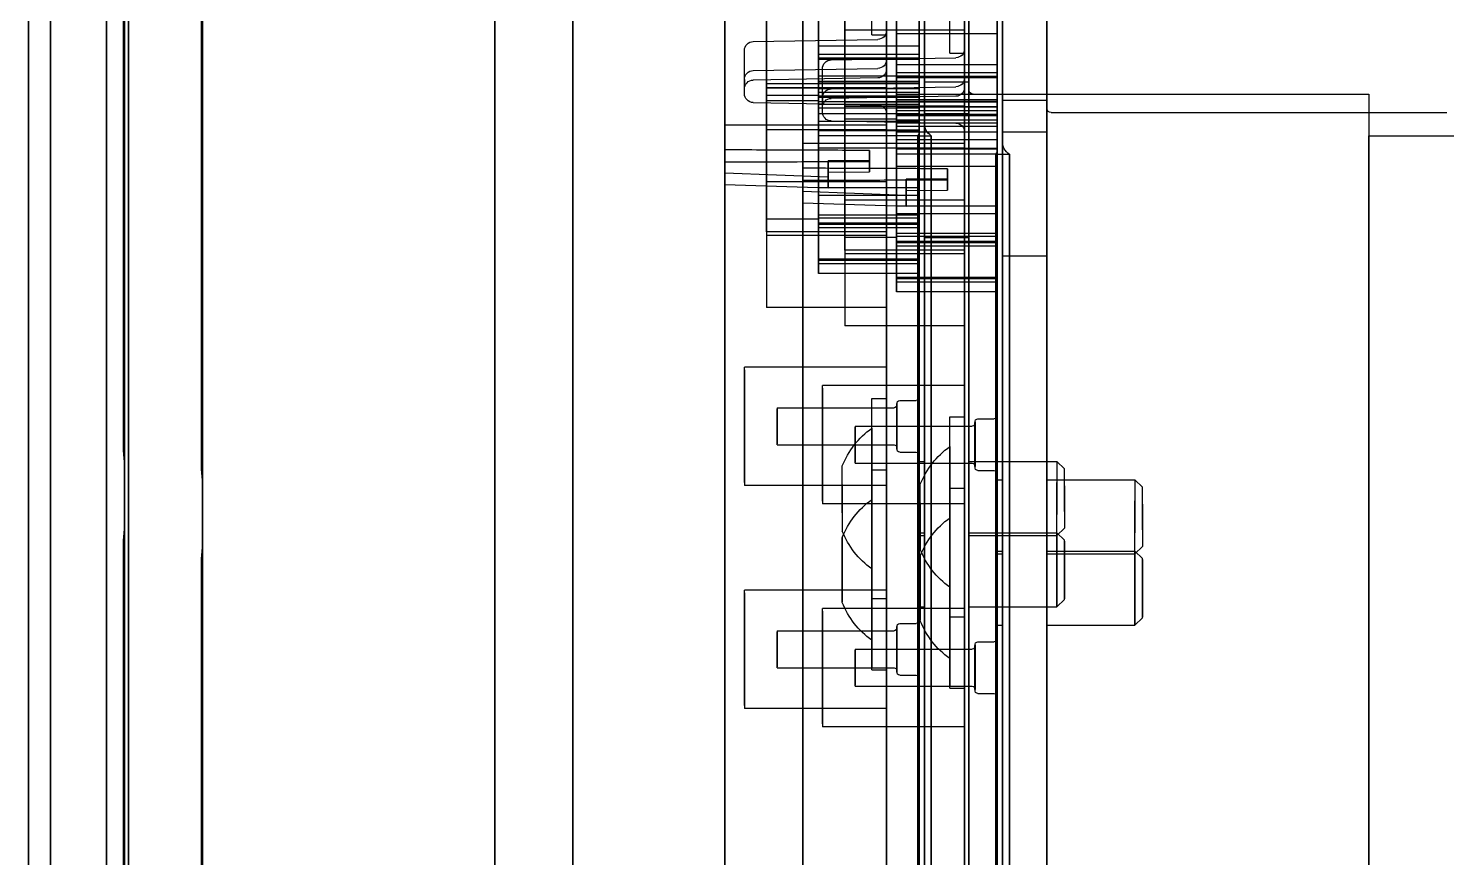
# Model space of a CAD drawing. Header units: millimetres. Extents: x -69706 to 52883, y -6882 to 68885.
# Drawn here: x 7140.2 to 7236, y 24067.8 to 24123.8 of the extents above; entities that cross this region are included whole.
import ezdxf

# ---------------------------------------------------------------- set-up
doc = ezdxf.new("R2010")
doc.units = ezdxf.units.MM
doc.layers.add('ac-SB', color=7, linetype='Continuous', lineweight=13)

# ---------------------------------------------------------------- blocks, each defined once
blk = doc.blocks.new('A$C15852BBE')
at = {"layer": 'ac-SB', "lineweight": -3}
for p, q in [((6002.31, 3039.098), (6002.31, 3329.098)), ((6002.31, 3329.098), (6002.31, 3039.098)), ((6007.577, 3037.859), (6007.577, 3327.859)), ((6007.577, 3327.859), (6007.577, 3037.859)), ((6027.31, 3324.098), (6027.31, 3085.103)), ((6033.81, 3085.103), (6033.81, 3324.098)), ((6032.31, 3323.348), (6032.31, 3044.848)), ((6032.31, 3044.848), (6032.31, 3323.348)), ((6032.577, 3322.859), (6032.577, 3083.864)), ((6037.577, 3322.109), (6037.577, 3043.609)), ((6037.577, 3043.609), (6037.577, 3322.109)), ((6039.077, 3083.864), (6039.077, 3322.859)), ((6032.31, 3320.237), (6032.31, 3066.198)), ((6037.577, 3318.998), (6037.577, 3064.959)), ((6027.31, 3311.032), (6027.31, 3057.163)), ((6027.31, 3057.163), (6027.31, 3311.032)), ((6033.81, 3057.163), (6033.81, 3311.032)), ((6033.81, 3311.032), (6033.81, 3057.163)), ((6032.577, 3309.794), (6032.577, 3055.924)), ((6032.577, 3055.924), (6032.577, 3309.794)), ((6039.077, 3055.924), (6039.077, 3309.794)), ((6039.077, 3309.794), (6039.077, 3055.924)), ((6032.31, 3047.959), (6032.31, 3301.997)), ((5970.31, 3301.598), (5970.31, 3072.349)), ((5973.31, 3301.598), (5973.31, 3072.349)), ((5973.66, 3072.349), (5973.66, 3301.598)), ((5975.86, 3072.349), (5975.86, 3301.598)), ((5986.79, 3301.098), (5986.79, 3067.098)), ((5986.79, 3067.098), (5986.79, 3301.098)), ((5975.577, 3300.359), (5975.577, 3071.11)), ((5978.577, 3300.359), (5978.577, 3071.11)), ((5978.927, 3071.11), (5978.927, 3300.359)), ((5981.127, 3071.11), (5981.127, 3300.359)), ((6037.577, 3046.72), (6037.577, 3300.759)), ((5992.057, 3299.859), (5992.057, 3065.859)), ((5992.057, 3065.859), (5992.057, 3299.859)), ((5970.31, 3066.598), (5970.31, 3295.847)), ((5973.31, 3066.598), (5973.31, 3295.847)), ((5973.66, 3295.847), (5973.66, 3066.598)), ((5975.86, 3295.847), (5975.86, 3066.598)), ((5975.577, 3065.359), (5975.577, 3294.608)), ((5978.577, 3065.359), (5978.577, 3294.608)), ((5978.927, 3294.608), (5978.927, 3065.359)), ((5981.127, 3294.608), (5981.127, 3065.359)), ((6027.31, 3044.098), (6027.31, 3283.093)), ((6033.81, 3283.093), (6033.81, 3044.098)), ((6032.577, 3042.859), (6032.577, 3281.854)), ((6039.077, 3281.854), (6039.077, 3042.859)), ((5970.31, 3092.002), (5970.31, 3281.096)), ((5975.577, 3090.763), (5975.577, 3279.857)), ((5948.577, 3279.559), (5948.577, 3090.892)), ((5972.842, 3094.794), (5972.842, 3277.998)), ((5973.31, 3278.845), (5973.31, 3093.988)), ((5973.66, 3278.098), (5973.66, 3094.699)), ((5973.76, 3094.794), (5973.76, 3277.998)), ((5975.86, 3278.723), (5975.86, 3094.104)), ((5978.577, 3277.606), (5978.577, 3092.749)), ((5981.127, 3277.484), (5981.127, 3092.865)), ((5948.577, 3276.759), (5948.577, 3088.959)), ((5948.577, 3088.959), (5948.577, 3276.759)), ((5970.31, 3276.194), (5970.31, 3087.099)), ((5978.109, 3093.555), (5978.109, 3276.759)), ((5978.927, 3276.859), (5978.927, 3093.46)), ((5979.027, 3093.555), (5979.027, 3276.759)), ((5948.577, 3086.159), (5948.577, 3274.826)), ((5973.31, 3089.351), (5973.31, 3274.207)), ((5975.577, 3274.955), (5975.577, 3085.86)), ((5975.86, 3089.473), (5975.86, 3274.092)), ((5972.842, 3273.402), (5972.842, 3090.198)), ((5973.66, 3090.098), (5973.66, 3273.497)), ((5973.76, 3273.402), (5973.76, 3090.198)), ((5978.577, 3088.112), (5978.577, 3272.968)), ((5978.927, 3088.859), (5978.927, 3272.258)), ((5981.127, 3088.234), (5981.127, 3272.853)), ((5978.109, 3272.163), (5978.109, 3088.959)), ((5979.027, 3272.163), (5979.027, 3088.959)), ((5986.79, 3094.104), (5986.79, 3267.111)), ((5992.057, 3092.865), (5992.057, 3265.872)), ((6027.31, 3117.411), (6027.31, 3250.785)), ((6027.31, 3250.785), (6027.31, 3117.411)), ((6027.385, 3250.603), (6027.385, 3117.593)), ((6027.385, 3117.593), (6027.385, 3250.603)), ((6032.577, 3116.172), (6032.577, 3249.546)), ((6032.577, 3249.546), (6032.577, 3116.172)), ((6032.652, 3249.364), (6032.652, 3116.354)), ((6032.652, 3116.354), (6032.652, 3249.364)), ((5986.79, 3205.893), (5986.79, 3089.473)), ((5992.057, 3204.654), (5992.057, 3088.234)), ((6002.31, 3067.792), (6002.31, 3157.634)), ((6002.31, 3157.634), (6002.31, 3067.792)), ((6027.31, 3157.634), (6027.31, 3067.792)), ((6027.31, 3067.792), (6027.31, 3157.634)), ((6007.577, 3066.553), (6007.577, 3156.395)), ((6007.577, 3156.395), (6007.577, 3066.553)), ((6032.577, 3156.395), (6032.577, 3066.553)), ((6032.577, 3066.553), (6032.577, 3156.395)), ((5975.577, 3155.196), (5975.577, 3137.076)), ((5975.577, 3137.076), (5975.577, 3155.196)), ((5970.31, 3123.87), (5970.31, 3140.379)), ((5970.31, 3140.379), (5970.31, 3123.87)), ((5975.577, 3122.631), (5975.577, 3139.14)), ((5975.577, 3139.14), (5975.577, 3122.631)), ((5970.31, 3138.315), (5970.31, 3122.064)), ((5970.31, 3122.064), (5970.31, 3138.315)), ((5975.577, 3137.076), (5975.577, 3120.825)), ((5975.577, 3120.825), (5975.577, 3137.076)), ((5975.86, 3128.87), (5975.86, 3121.065)), ((5975.86, 3128.87), (5985.46, 3128.87)), ((5975.86, 3120.87), (5975.86, 3128.674)), ((5985.46, 3121.065), (5985.46, 3128.87)), ((5985.46, 3128.674), (5985.46, 3120.87)), ((5981.127, 3127.631), (5981.127, 3119.827)), ((5981.127, 3127.631), (5990.727, 3127.631)), ((5990.727, 3119.827), (5990.727, 3127.631)), ((5973.66, 3126.82), (5973.66, 3123.015)), ((5973.66, 3126.785), (5973.66, 3126.724)), ((5973.66, 3122.92), (5973.66, 3126.724)), ((5974.96, 3126.62), (5973.86, 3126.62)), ((5981.127, 3119.631), (5981.127, 3127.435)), ((5990.727, 3127.435), (5990.727, 3119.631)), ((5975.16, 3126.42), (5975.16, 3123.396)), ((5975.16, 3126.405), (5975.16, 3126.344)), ((5975.16, 3123.32), (5975.16, 3126.344)), ((5975.16, 3126.32), (5975.16, 3123.491)), ((5975.16, 3126.306), (5975.16, 3126.249)), ((5975.16, 3123.42), (5975.16, 3126.249)), ((5975.166, 3123.445), (5975.166, 3126.368)), ((5975.166, 3126.354), (5975.166, 3126.295)), ((5975.166, 3126.295), (5975.166, 3123.371)), ((5983.26, 3126.12), (5975.36, 3126.12)), ((5975.86, 3126.26), (5975.86, 3112.929)), ((5976.86, 3126.26), (5975.86, 3126.26)), ((5975.86, 3112.76), (5975.86, 3126.091)), ((5976.86, 3126.26), (5976.86, 3112.929)), ((5976.86, 3112.76), (5976.86, 3126.091)), ((5983.26, 3126.12), (5983.26, 3123.681)), ((5983.26, 3123.62), (5983.26, 3126.059)), ((5978.927, 3125.581), (5978.927, 3121.776)), ((5978.927, 3125.546), (5978.927, 3125.485)), ((5978.927, 3121.681), (5978.927, 3125.485)), ((5980.227, 3125.381), (5979.127, 3125.381)), ((5980.427, 3125.181), (5980.427, 3122.157)), ((5980.427, 3125.166), (5980.427, 3125.105)), ((5980.427, 3122.081), (5980.427, 3125.105)), ((5980.427, 3125.081), (5980.427, 3122.252)), ((5980.427, 3125.067), (5980.427, 3125.01)), ((5980.427, 3122.181), (5980.427, 3125.01)), ((5980.433, 3122.206), (5980.433, 3125.129)), ((5980.433, 3125.115), (5980.433, 3125.056)), ((5980.433, 3125.056), (5980.433, 3122.132)), ((5988.527, 3124.881), (5980.627, 3124.881)), ((5981.127, 3125.021), (5981.127, 3111.69)), ((5982.127, 3125.021), (5981.127, 3125.021)), ((5981.127, 3111.521), (5981.127, 3124.852)), ((5982.127, 3125.021), (5982.127, 3111.69)), ((5982.127, 3111.521), (5982.127, 3124.852)), ((5988.527, 3124.881), (5988.527, 3122.442)), ((5988.527, 3122.381), (5988.527, 3124.82)), ((5970.31, 3109.818), (5970.31, 3123.87)), ((5970.31, 3123.87), (5970.31, 3109.818)), ((5976.86, 3114.879), (5976.86, 3124.26)), ((5976.86, 3124.141), (5976.86, 3114.76)), ((5973.66, 3123.015), (5973.66, 3122.955)), ((5974.96, 3123.12), (5973.86, 3123.12)), ((5975.16, 3123.491), (5975.16, 3123.434)), ((5975.16, 3123.396), (5975.16, 3123.335)), ((5983.26, 3123.62), (5975.36, 3123.62)), ((5982.127, 3113.64), (5982.127, 3123.021)), ((5982.127, 3122.902), (5982.127, 3113.521)), ((5963.86, 3121.51), (5964.36, 3122.01)), ((5964.36, 3117.072), (5964.36, 3122.01)), ((5970.31, 3122.01), (5964.36, 3122.01)), ((5964.36, 3121.948), (5964.36, 3117.072)), ((5970.31, 3122.064), (5970.31, 3108.343)), ((5970.31, 3108.343), (5970.31, 3122.064)), ((5970.31, 3117.072), (5970.31, 3122.01)), ((5970.31, 3121.947), (5970.31, 3117.01)), ((5973.31, 3117.072), (5973.31, 3122.01)), ((5973.66, 3122.01), (5973.31, 3122.01)), ((5973.31, 3121.947), (5973.31, 3117.01)), ((5973.66, 3122.01), (5973.66, 3117.072)), ((5973.66, 3117.01), (5973.66, 3121.947)), ((5975.577, 3108.579), (5975.577, 3122.631)), ((5975.577, 3122.631), (5975.577, 3108.579)), ((5980.227, 3121.881), (5979.127, 3121.881)), ((5980.427, 3122.252), (5980.427, 3122.195)), ((5980.427, 3122.157), (5980.427, 3122.096)), ((5988.527, 3122.381), (5980.627, 3122.381)), ((5963.86, 3121.514), (5963.86, 3117.56)), ((5963.86, 3117.56), (5963.86, 3121.462)), ((5975.86, 3111.762), (5975.86, 3121.441)), ((5976.86, 3121.441), (5975.86, 3121.441)), ((5975.86, 3120.87), (5985.46, 3120.87)), ((5976.86, 3111.762), (5976.86, 3121.441)), ((5978.86, 3121.709), (5978.86, 3117.366)), ((5978.86, 3117.311), (5978.86, 3121.654)), ((5978.927, 3121.776), (5978.927, 3121.716)), ((5969.127, 3120.271), (5969.627, 3120.771)), ((5969.127, 3120.275), (5969.127, 3116.321)), ((5969.127, 3116.321), (5969.127, 3120.223)), ((5969.627, 3115.834), (5969.627, 3120.771)), ((5975.577, 3120.771), (5969.627, 3120.771)), ((5969.627, 3120.709), (5969.627, 3115.834)), ((5975.577, 3120.825), (5975.577, 3107.105)), ((5975.577, 3107.105), (5975.577, 3120.825)), ((5975.577, 3115.834), (5975.577, 3120.771)), ((5975.577, 3120.708), (5975.577, 3115.771)), ((5978.577, 3115.834), (5978.577, 3120.771)), ((5978.927, 3120.771), (5978.577, 3120.771)), ((5978.577, 3120.708), (5978.577, 3115.771)), ((5978.927, 3120.771), (5978.927, 3115.834)), ((5978.927, 3115.771), (5978.927, 3120.708)), ((5981.127, 3110.523), (5981.127, 3120.202)), ((5982.127, 3120.202), (5981.127, 3120.202)), ((5982.127, 3110.523), (5982.127, 3120.202)), ((5984.127, 3120.47), (5984.127, 3116.127)), ((5984.127, 3116.072), (5984.127, 3120.415)), ((5976.86, 3119.441), (5976.86, 3112.63)), ((5981.127, 3119.631), (5990.727, 3119.631)), ((5982.127, 3118.202), (5982.127, 3111.391)), ((5963.86, 3117.56), (5963.86, 3117.51)), ((5963.86, 3117.51), (5964.36, 3117.01)), ((5963.86, 3116.691), (5964.36, 3117.191)), ((5964.36, 3117.191), (5964.36, 3113.606)), ((5970.31, 3117.191), (5964.36, 3117.191)), ((5964.36, 3117.072), (5964.36, 3117.01)), ((5970.31, 3117.191), (5970.31, 3113.606)), ((5973.31, 3117.191), (5973.31, 3113.606)), ((5973.66, 3117.191), (5973.31, 3117.191)), ((5973.66, 3113.606), (5973.66, 3117.191)), ((5975.86, 3117.619), (5975.86, 3107.941)), ((5976.86, 3117.619), (5976.86, 3107.941)), ((6027.31, 3116.907), (6027.31, 3117.411)), ((6027.31, 3116.908), (6027.31, 3117.411)), ((5963.86, 3113.823), (5963.86, 3116.691)), ((5970.31, 3117.01), (5964.36, 3117.01)), ((5969.127, 3116.321), (5969.127, 3116.271)), ((5969.127, 3116.271), (5969.627, 3115.771)), ((5973.66, 3117.01), (5973.31, 3117.01)), ((5976.86, 3109.941), (5976.86, 3116.752)), ((5978.86, 3113.737), (5978.86, 3116.89)), ((5981.127, 3116.38), (5981.127, 3106.702)), ((5982.127, 3116.38), (5982.127, 3106.702)), ((6027.31, 3116.558), (6027.31, 3116.908)), ((6027.31, 3116.558), (6027.31, 3116.907)), ((6027.31, 3112.409), (6027.31, 3116.558)), ((6027.31, 3116.558), (6027.31, 3112.409)), ((6032.577, 3115.668), (6032.577, 3116.172)), ((6032.577, 3115.669), (6032.577, 3116.172)), ((5963.86, 3115.558), (5963.86, 3112.691)), ((5964.36, 3112.191), (5964.36, 3115.775)), ((5969.127, 3115.452), (5969.627, 3115.952)), ((5969.127, 3112.584), (5969.127, 3115.452)), ((5969.627, 3115.952), (5969.627, 3112.367)), ((5975.577, 3115.952), (5969.627, 3115.952)), ((5969.627, 3115.834), (5969.627, 3115.771)), ((5975.577, 3115.771), (5969.627, 3115.771)), ((5970.31, 3112.191), (5970.31, 3115.775)), ((5973.31, 3112.191), (5973.31, 3115.775)), ((5973.66, 3115.775), (5973.66, 3112.191)), ((5975.577, 3115.952), (5975.577, 3112.367)), ((5978.577, 3115.952), (5978.577, 3112.367)), ((5978.927, 3115.952), (5978.577, 3115.952)), ((5978.927, 3115.771), (5978.577, 3115.771)), ((5978.86, 3115.645), (5978.86, 3112.492)), ((5978.927, 3112.367), (5978.927, 3115.952)), ((5982.127, 3108.702), (5982.127, 3115.513)), ((5984.127, 3112.498), (5984.127, 3115.651)), ((6032.577, 3115.319), (6032.577, 3115.669)), ((6032.577, 3115.319), (6032.577, 3115.668)), ((6032.577, 3111.17), (6032.577, 3115.319)), ((6032.577, 3115.319), (6032.577, 3111.17)), ((5969.127, 3114.32), (5969.127, 3111.452)), ((5969.627, 3110.952), (5969.627, 3114.536)), ((5975.577, 3110.952), (5975.577, 3114.536)), ((5978.577, 3110.952), (5978.577, 3114.536)), ((5978.927, 3114.536), (5978.927, 3110.952)), ((5984.127, 3114.406), (5984.127, 3111.253)), ((5975.86, 3113.814), (5975.86, 3106.01)), ((5975.86, 3113.814), (5985.46, 3113.814)), ((5975.86, 3105.814), (5975.86, 3113.619)), ((5985.46, 3106.01), (5985.46, 3113.814)), ((5985.46, 3113.619), (5985.46, 3105.814)), ((5963.86, 3112.691), (5964.36, 3112.191)), ((5976.86, 3112.76), (5975.86, 3112.76)), ((5981.127, 3112.575), (5981.127, 3104.771)), ((5981.127, 3112.575), (5990.727, 3112.575)), ((5981.127, 3104.575), (5981.127, 3112.38)), ((5990.727, 3104.771), (5990.727, 3112.575)), ((5990.727, 3112.38), (5990.727, 3104.575)), ((6027.31, 3111.784), (6027.31, 3112.409)), ((6027.31, 3111.783), (6027.31, 3112.409)), ((5970.31, 3112.191), (5964.36, 3112.191)), ((5969.127, 3111.452), (5969.627, 3110.952)), ((5973.66, 3112.191), (5973.31, 3112.191)), ((5973.66, 3111.764), (5973.66, 3107.96)), ((5973.66, 3111.73), (5973.66, 3111.669)), ((5973.66, 3107.864), (5973.66, 3111.669)), ((5974.96, 3111.564), (5973.86, 3111.564)), ((5975.16, 3111.364), (5975.16, 3108.34)), ((5975.16, 3111.349), (5975.16, 3111.289)), ((5975.16, 3108.264), (5975.16, 3111.289)), ((5975.166, 3108.389), (5975.166, 3111.313)), ((5975.166, 3111.298), (5975.166, 3111.24)), ((5982.127, 3111.521), (5981.127, 3111.521)), ((6027.31, 3111.201), (6027.31, 3111.784)), ((6027.31, 3111.201), (6027.31, 3111.783)), ((6027.385, 3111.399), (6027.385, 3044.894)), ((6027.385, 3044.894), (6027.385, 3111.399)), ((5975.577, 3110.952), (5969.627, 3110.952)), ((5975.16, 3111.264), (5975.16, 3108.435)), ((5975.16, 3111.25), (5975.16, 3111.193)), ((5975.16, 3108.364), (5975.16, 3111.193)), ((5975.166, 3111.24), (5975.166, 3108.316)), ((5983.26, 3111.064), (5975.36, 3111.064)), ((5978.927, 3110.952), (5978.577, 3110.952)), ((5978.927, 3110.525), (5978.927, 3106.721)), ((5978.927, 3110.491), (5978.927, 3110.43)), ((5978.927, 3106.625), (5978.927, 3110.43)), ((5983.26, 3111.064), (5983.26, 3108.626)), ((5983.26, 3108.564), (5983.26, 3111.003)), ((6027.31, 3044.514), (6027.31, 3111.2)), ((6027.31, 3111.2), (6027.31, 3044.514)), ((6032.577, 3110.545), (6032.577, 3111.17)), ((6032.577, 3110.544), (6032.577, 3111.17)), ((6032.577, 3109.962), (6032.577, 3110.545)), ((6032.577, 3109.962), (6032.577, 3110.544)), ((5970.31, 3098.797), (5970.31, 3109.818)), ((5970.31, 3109.818), (5970.31, 3098.797)), ((5980.227, 3110.325), (5979.127, 3110.325)), ((5980.427, 3110.125), (5980.427, 3107.101)), ((5980.427, 3110.11), (5980.427, 3110.05)), ((5980.427, 3107.025), (5980.427, 3110.05)), ((5980.427, 3110.025), (5980.427, 3107.196)), ((5980.427, 3110.011), (5980.427, 3109.955)), ((5980.427, 3107.125), (5980.427, 3109.955)), ((5980.433, 3107.15), (5980.433, 3110.074)), ((5980.433, 3110.059), (5980.433, 3110.001)), ((5980.433, 3110.001), (5980.433, 3107.077)), ((5988.527, 3109.825), (5980.627, 3109.825)), ((5988.527, 3109.825), (5988.527, 3107.387)), ((5988.527, 3107.325), (5988.527, 3109.764)), ((6032.577, 3043.275), (6032.577, 3109.961)), ((6032.577, 3109.961), (6032.577, 3043.275)), ((6032.652, 3110.16), (6032.652, 3043.655)), ((6032.652, 3043.655), (6032.652, 3110.16)), ((5975.16, 3108.435), (5975.16, 3108.378)), ((5983.26, 3108.564), (5975.36, 3108.564)), ((5975.577, 3097.558), (5975.577, 3108.579)), ((5975.577, 3108.579), (5975.577, 3097.558)), ((5970.31, 3108.343), (5970.31, 3097.714)), ((5970.31, 3097.714), (5970.31, 3108.343)), ((5973.66, 3107.96), (5973.66, 3107.899)), ((5974.96, 3108.064), (5973.86, 3108.064)), ((5975.16, 3108.34), (5975.16, 3108.279)), ((5976.86, 3107.941), (5975.86, 3107.941)), ((5975.577, 3107.105), (5975.577, 3096.475)), ((5975.577, 3096.475), (5975.577, 3107.105)), ((5978.927, 3106.721), (5978.927, 3106.66)), ((5980.227, 3106.825), (5979.127, 3106.825)), ((5980.427, 3107.196), (5980.427, 3107.14)), ((5980.427, 3107.101), (5980.427, 3107.041)), ((5988.527, 3107.325), (5980.627, 3107.325)), ((5982.127, 3106.702), (5981.127, 3106.702)), ((5975.86, 3105.814), (5985.46, 3105.814)), ((5981.127, 3104.575), (5990.727, 3104.575)), ((5975.86, 3101.802), (5983.96, 3101.802)), ((5975.86, 3096.679), (5975.86, 3101.802)), ((5975.86, 3101.802), (5975.86, 3096.938)), ((5983.96, 3096.679), (5983.96, 3101.802)), ((5983.96, 3096.938), (5983.96, 3101.802)), ((5981.127, 3100.563), (5989.227, 3100.563)), ((5981.127, 3095.44), (5981.127, 3100.563)), ((5981.127, 3100.563), (5981.127, 3095.699)), ((5989.227, 3095.44), (5989.227, 3100.563)), ((5989.227, 3095.699), (5989.227, 3100.563)), ((5973.66, 3099.492), (5980.46, 3099.492)), ((5973.66, 3095.554), (5973.66, 3099.492)), ((5973.66, 3099.492), (5973.66, 3098.838)), ((5973.66, 3098.838), (5980.46, 3098.838)), ((5973.66, 3098.838), (5973.66, 3098.634)), ((5980.46, 3099.492), (5980.46, 3098.838)), ((5980.46, 3095.554), (5980.46, 3099.492)), ((5980.46, 3098.838), (5980.46, 3098.634)), ((5970.31, 3098.797), (5970.31, 3091.256)), ((5970.31, 3091.256), (5970.31, 3098.797)), ((5973.66, 3098.634), (5973.66, 3098.512)), ((5980.46, 3098.599), (5973.66, 3098.599)), ((5973.66, 3098.599), (5973.66, 3096.403)), ((5980.46, 3098.512), (5973.66, 3098.512)), ((5978.927, 3098.254), (5985.727, 3098.254)), ((5978.927, 3094.315), (5978.927, 3098.254)), ((5978.927, 3098.254), (5978.927, 3097.599)), ((5980.46, 3098.634), (5980.46, 3098.512)), ((5980.46, 3098.599), (5980.46, 3096.403)), ((5985.727, 3098.254), (5985.727, 3097.599)), ((5985.727, 3094.315), (5985.727, 3098.254)), ((5970.31, 3092.006), (5970.31, 3097.714)), ((5970.31, 3097.714), (5970.31, 3092.006)), ((5973.31, 3097.063), (5970.31, 3097.063)), ((5970.31, 3097.063), (5970.31, 3090.191)), ((5973.31, 3097.063), (5973.31, 3090.191)), ((5975.577, 3097.558), (5975.577, 3090.017)), ((5975.577, 3090.017), (5975.577, 3097.558)), ((5975.86, 3096.938), (5983.96, 3096.938)), ((5975.86, 3096.938), (5975.86, 3086.95)), ((5978.927, 3097.599), (5985.727, 3097.599)), ((5978.927, 3097.599), (5978.927, 3097.395)), ((5978.927, 3097.395), (5978.927, 3097.273)), ((5985.727, 3097.36), (5978.927, 3097.36)), ((5978.927, 3097.36), (5978.927, 3095.164)), ((5985.727, 3097.273), (5978.927, 3097.273)), ((5983.96, 3086.95), (5983.96, 3096.938)), ((5985.727, 3097.599), (5985.727, 3097.395)), ((5985.727, 3097.395), (5985.727, 3097.273)), ((5985.727, 3097.36), (5985.727, 3095.164)), ((5973.66, 3096.403), (5980.46, 3096.403)), ((5973.66, 3096.403), (5973.66, 3096.199)), ((5973.66, 3096.199), (5973.66, 3096.077)), ((5980.46, 3096.164), (5973.66, 3096.164)), ((5973.66, 3096.164), (5973.66, 3095.753)), ((5980.46, 3096.077), (5973.66, 3096.077)), ((5975.577, 3090.767), (5975.577, 3096.475)), ((5975.577, 3096.475), (5975.577, 3090.767)), ((5975.86, 3096.679), (5983.96, 3096.679)), ((5975.86, 3086.692), (5975.86, 3096.679)), ((5980.46, 3096.403), (5980.46, 3096.199)), ((5980.46, 3096.199), (5980.46, 3096.077)), ((5980.46, 3096.164), (5980.46, 3095.753)), ((5983.96, 3096.679), (5983.96, 3086.692)), ((5973.66, 3095.753), (5980.46, 3095.753)), ((5973.66, 3095.753), (5973.66, 3088.075)), ((5973.66, 3095.554), (5980.46, 3095.554)), ((5973.66, 3094.21), (5973.66, 3095.554)), ((5978.577, 3095.825), (5975.577, 3095.825)), ((5975.577, 3095.825), (5975.577, 3088.952)), ((5978.577, 3095.825), (5978.577, 3088.952)), ((5978.927, 3095.164), (5985.727, 3095.164)), ((5978.927, 3095.164), (5978.927, 3094.96)), ((5983.96, 3095.815), (5980.46, 3095.815)), ((5980.46, 3088.01), (5980.46, 3095.815)), ((5980.46, 3095.753), (5980.46, 3088.075)), ((5980.46, 3095.619), (5980.46, 3087.815)), ((5980.46, 3094.21), (5980.46, 3095.554)), ((5981.127, 3095.699), (5989.227, 3095.699)), ((5981.127, 3095.699), (5981.127, 3085.712)), ((5981.127, 3095.44), (5989.227, 3095.44)), ((5981.127, 3085.453), (5981.127, 3095.44)), ((5983.96, 3095.815), (5983.96, 3088.01)), ((5983.96, 3087.815), (5983.96, 3095.619)), ((5985.727, 3095.164), (5985.727, 3094.96)), ((5989.227, 3085.712), (5989.227, 3095.699)), ((5989.227, 3095.44), (5989.227, 3085.453)), ((5972.842, 3094.642), (5972.842, 3094.794)), ((5972.842, 3090.198), (5972.842, 3094.642)), ((5980.46, 3094.21), (5973.66, 3094.21)), ((5973.66, 3094.092), (5973.66, 3094.21)), ((5973.66, 3093.72), (5973.66, 3094.092)), ((5973.76, 3090.198), (5973.76, 3094.794)), ((5978.927, 3094.96), (5978.927, 3094.838)), ((5985.727, 3094.925), (5978.927, 3094.925)), ((5978.927, 3094.925), (5978.927, 3094.514)), ((5985.727, 3094.838), (5978.927, 3094.838)), ((5978.927, 3094.514), (5985.727, 3094.514)), ((5978.927, 3094.514), (5978.927, 3086.836)), ((5978.927, 3094.315), (5985.727, 3094.315)), ((5978.927, 3092.971), (5978.927, 3094.315)), ((5980.46, 3094.092), (5980.46, 3094.21)), ((5980.46, 3093.72), (5980.46, 3094.092)), ((5985.727, 3094.96), (5985.727, 3094.838)), ((5985.727, 3094.925), (5985.727, 3094.514)), ((5989.227, 3094.576), (5985.727, 3094.576)), ((5985.727, 3086.771), (5985.727, 3094.576)), ((5985.727, 3094.514), (5985.727, 3086.836)), ((5985.727, 3094.38), (5985.727, 3086.576)), ((5985.727, 3092.971), (5985.727, 3094.315)), ((5986.79, 3091.967), (5986.79, 3094.104)), ((5989.227, 3094.576), (5989.227, 3086.771)), ((5989.227, 3086.576), (5989.227, 3094.38)), ((5970.31, 3086.563), (5970.31, 3093.436)), ((5973.31, 3093.988), (5973.31, 3093.835)), ((5973.31, 3086.563), (5973.31, 3093.436)), ((5973.66, 3093.72), (5980.46, 3093.72)), ((5973.66, 3089.21), (5973.66, 3093.72)), ((5975.86, 3093.306), (5983.96, 3093.306)), ((5975.86, 3086.962), (5975.86, 3093.306)), ((5975.86, 3093.306), (5975.86, 3089.796)), ((5978.109, 3093.403), (5978.109, 3093.555)), ((5978.109, 3088.959), (5978.109, 3093.403)), ((5979.027, 3088.959), (5979.027, 3093.555)), ((5979.81, 3092.964), (5979.81, 3093.726)), ((5979.81, 3093.726), (5979.81, 3092.648)), ((5979.81, 3093.726), (5986.79, 3093.516)), ((5980.46, 3089.21), (5980.46, 3093.72)), ((5983.96, 3093.306), (5983.96, 3089.796)), ((5983.96, 3093.306), (5983.96, 3086.962)), ((5986.79, 3092.703), (5986.79, 3093.516)), ((5986.79, 3093.516), (5986.79, 3091.967)), ((5975.577, 3085.325), (5975.577, 3092.197)), ((5979.81, 3092.648), (5977.01, 3092.638)), ((5977.01, 3091.936), (5977.01, 3092.629)), ((5977.01, 3092.629), (5977.01, 3091.888)), ((5978.577, 3092.749), (5978.577, 3092.597)), ((5978.577, 3085.325), (5978.577, 3092.197)), ((5985.727, 3092.971), (5978.927, 3092.971)), ((5978.927, 3092.853), (5978.927, 3092.971)), ((5978.927, 3092.481), (5978.927, 3092.853)), ((5978.927, 3092.481), (5985.727, 3092.481)), ((5978.927, 3087.971), (5978.927, 3092.481)), ((5979.81, 3091.886), (5979.81, 3092.964)), ((5986.79, 3092.703), (5979.81, 3092.964)), ((5979.81, 3092.648), (5979.81, 3091.886)), ((5985.077, 3091.726), (5985.077, 3092.488)), ((5985.077, 3092.488), (5985.077, 3091.409)), ((5985.077, 3092.488), (5992.057, 3092.277)), ((5985.727, 3092.853), (5985.727, 3092.971)), ((5985.727, 3092.481), (5985.727, 3092.853)), ((5985.727, 3087.971), (5985.727, 3092.481)), ((5986.79, 3091.154), (5986.79, 3092.703)), ((5992.057, 3090.728), (5992.057, 3092.865)), ((5992.057, 3091.464), (5992.057, 3092.277)), ((5992.057, 3092.277), (5992.057, 3090.728)), ((5970.31, 3091.845), (5970.31, 3092.006)), ((5970.31, 3091.845), (5970.31, 3087.693)), ((5970.31, 3091.845), (5970.31, 3087.693)), ((5970.31, 3091.256), (5970.31, 3087.504)), ((5970.31, 3087.504), (5970.31, 3091.256)), ((5977.01, 3091.193), (5977.01, 3091.936)), ((5977.01, 3091.896), (5979.81, 3091.886)), ((5977.01, 3091.888), (5977.01, 3091.194)), ((5981.127, 3092.067), (5989.227, 3092.067)), ((5981.127, 3085.723), (5981.127, 3092.067)), ((5981.127, 3092.067), (5981.127, 3088.557)), ((5985.077, 3091.409), (5982.277, 3091.399)), ((5982.277, 3090.697), (5982.277, 3091.39)), ((5982.277, 3091.39), (5982.277, 3090.649)), ((5985.077, 3090.647), (5985.077, 3091.726)), ((5992.057, 3091.464), (5985.077, 3091.726)), ((5985.077, 3091.409), (5985.077, 3090.647)), ((5989.227, 3092.067), (5989.227, 3088.557)), ((5989.227, 3092.067), (5989.227, 3085.723)), ((5992.057, 3089.915), (5992.057, 3091.464)), ((5973.66, 3091.028), (5980.46, 3091.028)), ((5973.66, 3090.174), (5973.66, 3091.028)), ((5973.66, 3091.028), (5973.66, 3088.329)), ((5975.577, 3090.606), (5975.577, 3090.767)), ((5975.577, 3090.606), (5975.577, 3086.454)), ((5975.577, 3090.606), (5975.577, 3086.454)), ((5980.46, 3091.028), (5980.46, 3088.329)), ((5980.46, 3090.174), (5980.46, 3091.028)), ((5982.277, 3089.955), (5982.277, 3090.698)), ((5982.277, 3090.657), (5985.077, 3090.647)), ((5982.277, 3090.649), (5982.277, 3089.955)), ((5973.76, 3090.198), (5972.842, 3090.198)), ((5973.76, 3090.198), (5972.842, 3090.198)), ((5973.76, 3090.198), (5973.66, 3090.098)), ((5980.46, 3090.174), (5973.66, 3090.174)), ((5973.66, 3089.969), (5973.66, 3090.174)), ((5973.66, 3089.807), (5973.66, 3089.969)), ((5973.66, 3089.863), (5980.46, 3089.863)), ((5973.66, 3086.998), (5973.66, 3089.863)), ((5980.46, 3089.807), (5973.66, 3089.807)), ((5975.577, 3090.017), (5975.577, 3086.265)), ((5975.577, 3086.265), (5975.577, 3090.017)), ((5975.86, 3089.796), (5983.96, 3089.796)), ((5975.86, 3089.796), (5975.86, 3079.943)), ((5975.86, 3089.473), (5986.79, 3089.473)), ((5978.927, 3089.789), (5985.727, 3089.789)), ((5978.927, 3088.935), (5978.927, 3089.789)), ((5978.927, 3089.789), (5978.927, 3087.091)), ((5980.46, 3089.969), (5980.46, 3090.174)), ((5980.46, 3089.807), (5980.46, 3089.969)), ((5980.46, 3086.998), (5980.46, 3089.863)), ((5983.96, 3079.943), (5983.96, 3089.796)), ((5985.727, 3089.789), (5985.727, 3087.091)), ((5985.727, 3088.935), (5985.727, 3089.789)), ((5948.577, 3088.959), (5911.113, 3088.959)), ((5948.577, 3088.959), (5911.113, 3088.959)), ((5973.31, 3088.703), (5970.31, 3088.703)), ((5970.31, 3088.703), (5970.31, 3081.831)), ((5973.31, 3088.703), (5973.31, 3081.831)), ((5980.46, 3089.21), (5973.66, 3089.21)), ((5973.66, 3089.093), (5973.66, 3089.21)), ((5973.66, 3088.72), (5973.66, 3089.093)), ((5973.66, 3088.72), (5980.46, 3088.72)), ((5973.66, 3087.876), (5973.66, 3088.72)), ((5973.66, 3087.003), (5973.66, 3088.329)), ((5973.66, 3088.329), (5980.46, 3088.329)), ((5975.86, 3088.704), (5975.86, 3085.628)), ((5979.027, 3088.959), (5978.109, 3088.959)), ((5979.027, 3088.959), (5978.109, 3088.959)), ((5979.027, 3088.959), (5978.927, 3088.859)), ((5985.727, 3088.935), (5978.927, 3088.935)), ((5978.927, 3088.73), (5978.927, 3088.935)), ((5978.927, 3088.568), (5978.927, 3088.73)), ((5978.927, 3088.624), (5985.727, 3088.624)), ((5978.927, 3085.759), (5978.927, 3088.624)), ((5985.727, 3088.568), (5978.927, 3088.568)), ((5980.46, 3089.093), (5980.46, 3089.21)), ((5980.46, 3088.72), (5980.46, 3089.093)), ((5980.46, 3087.876), (5980.46, 3088.72)), ((5980.46, 3088.329), (5980.46, 3087.003)), ((5981.127, 3088.557), (5989.227, 3088.557)), ((5981.127, 3088.557), (5981.127, 3078.704)), ((5985.727, 3088.73), (5985.727, 3088.935)), ((5985.727, 3088.568), (5985.727, 3088.73)), ((5985.727, 3085.759), (5985.727, 3088.624)), ((5989.227, 3078.704), (5989.227, 3088.557)), ((5970.01, 3087.398), (5943.31, 3087.398)), ((5970.31, 3087.693), (5970.31, 3087.098)), ((5970.31, 3087.693), (5970.31, 3087.098)), ((5980.46, 3088.075), (5973.66, 3088.075)), ((5973.66, 3088.075), (5973.66, 3087.514)), ((5980.46, 3087.876), (5973.66, 3087.876)), ((5973.66, 3084.137), (5973.66, 3087.876)), ((5980.46, 3087.595), (5973.66, 3087.595)), ((5973.66, 3087.595), (5973.66, 3087.263)), ((5973.66, 3087.514), (5980.46, 3087.514)), ((5978.577, 3087.464), (5975.577, 3087.464)), ((5975.577, 3087.464), (5975.577, 3080.592)), ((5975.86, 3087.812), (5975.86, 3087.943)), ((5975.86, 3085.046), (5975.86, 3087.812)), ((5984.871, 3087.957), (5976.45, 3088.104)), ((5978.577, 3087.464), (5978.577, 3080.592)), ((5985.727, 3087.971), (5978.927, 3087.971)), ((5978.927, 3087.854), (5978.927, 3087.971)), ((5978.927, 3087.482), (5978.927, 3087.854)), ((5978.927, 3087.482), (5985.727, 3087.482)), ((5978.927, 3086.637), (5978.927, 3087.482)), ((5980.46, 3088.075), (5980.46, 3087.514)), ((5980.46, 3084.137), (5980.46, 3087.876)), ((5983.96, 3087.815), (5980.46, 3087.815)), ((5980.46, 3087.595), (5980.46, 3087.263)), ((5983.96, 3087.453), (5980.46, 3087.453)), ((5980.46, 3079.648), (5980.46, 3087.453)), ((5981.127, 3088.234), (5992.057, 3088.234)), ((5981.127, 3087.465), (5981.127, 3084.389)), ((5983.96, 3087.453), (5983.96, 3079.648)), ((5985.46, 3087.357), (5985.46, 3084.706)), ((5985.727, 3087.854), (5985.727, 3087.971)), ((5985.727, 3087.482), (5985.727, 3087.854)), ((5985.727, 3086.637), (5985.727, 3087.482)), ((5973.31, 3086.563), (5970.31, 3086.563)), ((5980.46, 3087.263), (5973.66, 3087.263)), ((5973.66, 3087.263), (5973.66, 3084.949)), ((5973.66, 3087.003), (5980.46, 3087.003)), ((5973.66, 3087.003), (5973.66, 3086.858)), ((5980.46, 3086.998), (5973.66, 3086.998)), ((5973.66, 3086.793), (5973.66, 3086.998)), ((5973.66, 3086.858), (5973.66, 3086.52)), ((5973.66, 3086.631), (5973.66, 3086.793)), ((5973.66, 3086.687), (5980.46, 3086.687)), ((5973.66, 3086.151), (5973.66, 3086.687)), ((5980.46, 3086.631), (5973.66, 3086.631)), ((5980.46, 3086.52), (5973.66, 3086.52)), ((5973.66, 3086.52), (5973.66, 3082.071)), ((5975.577, 3086.454), (5975.577, 3085.859)), ((5975.577, 3086.454), (5975.577, 3085.859)), ((5975.86, 3077.109), (5975.86, 3086.962)), ((5975.86, 3086.962), (5983.96, 3086.962)), ((5983.96, 3086.95), (5975.86, 3086.95)), ((5975.86, 3086.95), (5975.86, 3081.828)), ((5975.86, 3086.692), (5983.96, 3086.692)), ((5975.86, 3081.828), (5975.86, 3086.692)), ((5976.45, 3086.29), (5984.871, 3086.437)), ((5978.927, 3085.764), (5978.927, 3087.091)), ((5978.927, 3087.091), (5985.727, 3087.091)), ((5985.727, 3086.836), (5978.927, 3086.836)), ((5978.927, 3086.836), (5978.927, 3086.275)), ((5985.727, 3086.637), (5978.927, 3086.637)), ((5978.927, 3082.898), (5978.927, 3086.637)), ((5980.46, 3087.263), (5980.46, 3084.949)), ((5980.46, 3087.257), (5980.46, 3079.453)), ((5980.46, 3087.003), (5980.46, 3086.858)), ((5980.46, 3086.793), (5980.46, 3086.998)), ((5980.46, 3086.858), (5980.46, 3086.52)), ((5980.46, 3086.631), (5980.46, 3086.793)), ((5980.46, 3086.151), (5980.46, 3086.687)), ((5980.46, 3086.52), (5980.46, 3082.071)), ((5981.127, 3086.573), (5981.127, 3086.704)), ((5981.127, 3083.807), (5981.127, 3086.573)), ((5990.138, 3086.718), (5981.717, 3086.865)), ((5983.96, 3079.453), (5983.96, 3087.257)), ((5983.96, 3086.962), (5983.96, 3077.109)), ((5983.96, 3086.95), (5983.96, 3081.828)), ((5983.96, 3086.692), (5983.96, 3081.828)), ((5985.46, 3087.037), (5985.46, 3084.486)), ((5985.46, 3086.393), (5985.46, 3086.701)), ((5985.727, 3087.091), (5985.727, 3085.764)), ((5985.727, 3086.836), (5985.727, 3086.275)), ((5985.727, 3082.898), (5985.727, 3086.637)), ((5989.227, 3086.576), (5985.727, 3086.576)), ((5975.277, 3086.159), (5948.577, 3086.159)), ((5973.66, 3078.576), (5973.66, 3086.151)), ((5980.46, 3086.151), (5973.66, 3086.151)), ((5975.86, 3085.69), (5975.86, 3083.564)), ((5975.86, 3085.628), (5975.86, 3083.089)), ((5984.871, 3085.793), (5976.45, 3085.646)), ((5985.727, 3086.356), (5978.927, 3086.356)), ((5978.927, 3086.356), (5978.927, 3086.024)), ((5978.927, 3086.275), (5985.727, 3086.275)), ((5985.727, 3086.024), (5978.927, 3086.024)), ((5978.927, 3086.024), (5978.927, 3083.71)), ((5978.927, 3085.764), (5985.727, 3085.764)), ((5978.927, 3085.764), (5978.927, 3085.619)), ((5985.727, 3085.759), (5978.927, 3085.759)), ((5978.927, 3085.554), (5978.927, 3085.759)), ((5978.927, 3085.619), (5978.927, 3085.281)), ((5978.927, 3085.392), (5978.927, 3085.554)), ((5978.927, 3085.448), (5985.727, 3085.448)), ((5978.927, 3084.912), (5978.927, 3085.448)), ((5980.46, 3078.576), (5980.46, 3086.151)), ((5981.127, 3075.87), (5981.127, 3085.723)), ((5981.127, 3085.723), (5989.227, 3085.723)), ((5989.227, 3085.712), (5981.127, 3085.712)), ((5981.127, 3085.712), (5981.127, 3080.589)), ((5981.127, 3085.453), (5989.227, 3085.453)), ((5981.127, 3080.589), (5981.127, 3085.453)), ((5985.727, 3086.356), (5985.727, 3086.024)), ((5989.227, 3086.214), (5985.727, 3086.214)), ((5985.727, 3078.409), (5985.727, 3086.214)), ((5985.727, 3086.024), (5985.727, 3083.71)), ((5985.727, 3086.018), (5985.727, 3078.214)), ((5985.727, 3085.764), (5985.727, 3085.619)), ((5985.727, 3085.554), (5985.727, 3085.759)), ((5985.727, 3085.619), (5985.727, 3085.281)), ((5985.727, 3085.392), (5985.727, 3085.554)), ((5985.727, 3084.912), (5985.727, 3085.448)), ((5989.227, 3086.214), (5989.227, 3078.409)), ((5989.227, 3078.214), (5989.227, 3086.018)), ((5989.227, 3085.723), (5989.227, 3075.87)), ((5989.227, 3085.712), (5989.227, 3080.589)), ((5989.227, 3085.453), (5989.227, 3080.589)), ((5990.727, 3086.118), (5990.727, 3083.467)), ((5990.727, 3085.798), (5990.727, 3083.247)), ((5990.727, 3085.154), (5990.727, 3085.462)), ((5970.31, 3078.203), (5970.31, 3085.075)), ((5973.31, 3078.203), (5973.31, 3085.075)), ((5980.46, 3085.031), (5973.66, 3085.031)), ((5973.66, 3085.031), (5973.66, 3084.698)), ((5973.66, 3084.949), (5980.46, 3084.949)), ((5980.46, 3084.698), (5973.66, 3084.698)), ((5973.66, 3084.698), (5973.66, 3084.137)), ((5978.577, 3085.325), (5975.577, 3085.325)), ((5985.727, 3085.392), (5978.927, 3085.392)), ((5985.727, 3085.281), (5978.927, 3085.281)), ((5978.927, 3085.281), (5978.927, 3080.832)), ((5978.927, 3077.337), (5978.927, 3084.912)), ((5985.727, 3084.912), (5978.927, 3084.912)), ((5980.46, 3085.031), (5980.46, 3084.698)), ((5980.46, 3084.698), (5980.46, 3084.137)), ((5981.717, 3085.051), (5990.138, 3085.198)), ((5990.138, 3084.554), (5981.717, 3084.407)), ((5985.46, 3084.706), (5985.46, 3084.436)), ((5985.727, 3085.281), (5985.727, 3080.832)), ((5985.727, 3077.337), (5985.727, 3084.912)), ((6033.81, 3044.098), (6033.81, 3085.103)), ((5980.46, 3084.137), (5973.66, 3084.137)), ((5975.577, 3076.964), (5975.577, 3083.836)), ((5975.86, 3083.38), (5975.86, 3083.564)), ((5984.871, 3083.836), (5976.45, 3083.689)), ((5978.577, 3076.964), (5978.577, 3083.836)), ((5985.727, 3083.792), (5978.927, 3083.792)), ((5978.927, 3083.792), (5978.927, 3083.459)), ((5978.927, 3083.71), (5985.727, 3083.71)), ((5981.127, 3084.451), (5981.127, 3082.325)), ((5981.127, 3084.389), (5981.127, 3081.85)), ((5985.727, 3083.792), (5985.727, 3083.459)), ((6039.077, 3042.859), (6039.077, 3083.864)), ((5975.86, 3083.392), (5975.86, 3073.713)), ((5976.86, 3083.392), (5975.86, 3083.392)), ((5976.86, 3083.392), (5976.86, 3073.713)), ((5985.727, 3083.459), (5978.927, 3083.459)), ((5978.927, 3083.459), (5978.927, 3082.898)), ((5985.727, 3082.898), (5978.927, 3082.898)), ((5990.138, 3082.597), (5981.717, 3082.45)), ((5985.727, 3083.459), (5985.727, 3082.898)), ((5990.727, 3083.467), (5990.727, 3083.197)), ((5973.66, 3082.071), (5980.46, 3082.071)), ((5973.66, 3082.071), (5973.66, 3081.925)), ((5973.66, 3081.925), (5973.66, 3081.587)), ((5975.86, 3081.828), (5983.96, 3081.828)), ((5980.46, 3082.071), (5980.46, 3081.925)), ((5980.46, 3081.925), (5980.46, 3081.587)), ((5981.127, 3082.141), (5981.127, 3082.325)), ((5981.127, 3082.153), (5981.127, 3072.474)), ((5982.127, 3082.153), (5981.127, 3082.153)), ((5982.127, 3082.153), (5982.127, 3072.474))]:
    blk.add_line(p, q, dxfattribs=at)
at = {"layer": 'ac-SB', "lineweight": -3, "extrusion": (0, 0, -1)}
for centre, major_axis, start_param, end_param in [((5973.86, 3126.82), (0.141, 0.141), 2.356194, 3.926991), ((5974.96, 3126.42), (-0.141, 0.141), 0.785398, 2.601173), ((5975.36, 3126.32), (-0.141, 0.141), 3.926991, 5.742766), ((5979.127, 3125.581), (0.141, 0.141), 2.356194, 3.926991), ((5980.227, 3125.181), (-0.141, 0.141), 0.785398, 2.601173), ((5980.627, 3125.081), (-0.141, 0.141), 3.926991, 5.742766), ((5973.429, 3119.51), (-4.144, 4.144), 1.411052, 1.97153), ((5973.86, 3122.92), (-0.141, 0.141), 5.497787, 7.068583), ((5974.96, 3123.32), (-0.141, 0.141), 2.111216, 3.926991), ((5975.36, 3123.42), (0.141, 0.141), 3.682012, 5.497787), ((5978.696, 3118.271), (-4.144, 4.144), 1.411052, 1.97153), ((5979.127, 3121.681), (-0.141, 0.141), 5.497787, 7.068583), ((5980.227, 3122.081), (-0.141, 0.141), 2.111216, 3.926991), ((5980.627, 3122.181), (0.141, 0.141), 3.682012, 5.497787), ((5973.429, 3114.691), (-4.144, 4.144), 1.411052, 1.97153), ((5978.696, 3113.452), (-4.144, 4.144), 1.411052, 1.97153), ((5973.429, 3119.51), (-4.144, 4.144), 2.740858, 3.301337), ((5978.696, 3118.271), (-4.144, 4.144), 2.740858, 3.301337), ((5973.429, 3114.691), (4.144, 4.144), 1.170062, 1.73054), ((5973.86, 3111.764), (0.141, 0.141), 2.356194, 3.926991), ((5974.96, 3111.364), (-0.141, 0.141), 0.785398, 2.601173), ((5975.36, 3111.264), (-0.141, 0.141), 3.926991, 5.742766), ((5979.127, 3110.525), (0.141, 0.141), 2.356194, 3.926991), ((5978.696, 3113.452), (4.144, 4.144), 1.170062, 1.73054), ((5980.227, 3110.125), (-0.141, 0.141), 0.785398, 2.601173), ((5980.627, 3110.025), (-0.141, 0.141), 3.926991, 5.742766), ((5975.36, 3108.364), (0.141, 0.141), 3.682012, 5.497787), ((5973.86, 3107.864), (-0.141, 0.141), 5.497787, 7.068583), ((5974.96, 3108.264), (-0.141, 0.141), 2.111216, 3.926991), ((5979.127, 3106.625), (-0.141, 0.141), 5.497787, 7.068583), ((5980.227, 3107.025), (-0.141, 0.141), 2.111216, 3.926991), ((5980.627, 3107.125), (0.141, 0.141), 3.682012, 5.497787), ((5972.31, 3089.351), (-0.707, 0.707), 1.346495, 2.356194), ((5976.46, 3088.704), (-0.424, 0.424), 3.944444, 5.497787), ((5977.577, 3088.112), (-0.707, 0.707), 1.346495, 2.356194), ((5970.01, 3087.098), (-0.212, 0.212), 0.785398, 2.356194), ((5981.727, 3087.465), (0.424, 0.424), 2.373648, 3.926991), ((5984.86, 3087.357), (-0.424, 0.424), 0.802851, 2.356194), ((5984.86, 3087.037), (0.424, 0.424), 0.785398, 2.338741), ((5984.86, 3086.393), (0.424, 0.424), 0.785398, 2.338741), ((5990.127, 3086.118), (-0.424, 0.424), 0.802851, 2.356194), ((5975.277, 3085.859), (-0.212, 0.212), 0.785398, 2.356194), ((5976.46, 3085.69), (0.424, 0.424), 3.926991, 5.480334), ((5976.46, 3085.046), (0.424, 0.424), 3.926991, 5.480334), ((5990.127, 3085.798), (0.424, 0.424), 0.785398, 2.338741), ((5981.727, 3084.451), (-0.424, 0.424), 5.497787, 7.05113), ((5990.127, 3085.154), (0.424, 0.424), 0.785398, 2.338741), ((5976.46, 3083.089), (0.424, 0.424), 3.926991, 5.480334), ((5981.727, 3083.807), (0.424, 0.424), 3.926991, 5.480334), ((5984.86, 3084.436), (-0.424, 0.424), 2.356195, 3.909537), ((5990.127, 3083.197), (-0.424, 0.424), 2.356195, 3.909537), ((5981.727, 3081.85), (-0.424, 0.424), 5.497787, 7.05113)]:
    blk.add_ellipse(centre, major_axis=major_axis, ratio=1, start_param=start_param, end_param=end_param, dxfattribs=at)
at = {"layer": 'ac-SB', "lineweight": -3}
for points in [[(6027.31, 3116.558), (6027.31, 3116.904), (6027.385, 3117.247), (6027.385, 3117.593)], [(6027.385, 3117.593), (6027.385, 3117.247), (6027.31, 3116.904), (6027.31, 3116.558)], [(6032.577, 3115.319), (6032.577, 3115.665), (6032.652, 3116.008), (6032.652, 3116.354)], [(6032.652, 3116.354), (6032.652, 3116.008), (6032.577, 3115.665), (6032.577, 3115.319)], [(6027.385, 3111.399), (6027.385, 3111.736), (6027.31, 3112.071), (6027.31, 3112.409)], [(6027.31, 3112.409), (6027.31, 3112.071), (6027.385, 3111.736), (6027.385, 3111.399)], [(6032.652, 3110.16), (6032.652, 3110.498), (6032.577, 3110.832), (6032.577, 3111.17)], [(6032.577, 3111.17), (6032.577, 3110.832), (6032.652, 3110.498), (6032.652, 3110.16)], [(5986.79, 3091.965), (5985.16, 3091.958), (5981.9, 3091.947), (5978.64, 3091.936), (5977.01, 3091.929)], [(5977.01, 3091.188), (5978.64, 3091.182), (5981.9, 3091.17), (5985.16, 3091.158), (5986.79, 3091.152)], [(5992.057, 3090.726), (5990.427, 3090.72), (5987.167, 3090.708), (5983.907, 3090.697), (5982.277, 3090.691)], [(5982.277, 3089.949), (5983.907, 3089.944), (5987.167, 3089.931), (5990.427, 3089.919), (5992.057, 3089.913)]]:
    blk.add_open_spline(points, degree=3, dxfattribs=at)

msp = doc.modelspace()

# ---------------------------------------------------------------- block references
at = {"layer": 'ac-SB', "rotation": 180}
msp.add_blockref('A$C15852BBE', (13179.315, 27205.514), dxfattribs=at)

doc.saveas('drawing.dxf')
